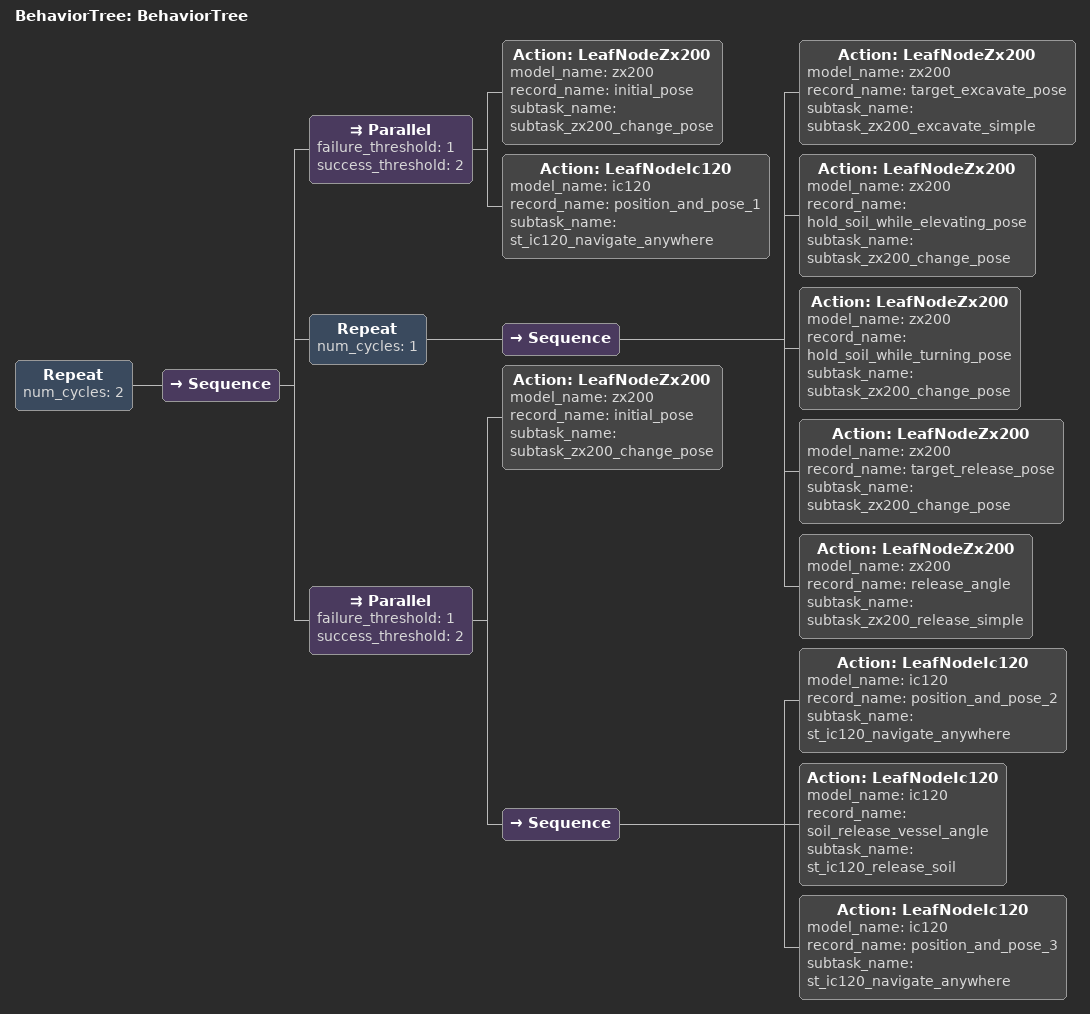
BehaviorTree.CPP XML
<?xml version="1.0"?>
<root main_tree_to_execute="BehaviorTree">
    <BehaviorTree ID="BehaviorTree">
        <Repeat num_cycles="2">
            <Sequence>
                <Parallel failure_threshold="1" success_threshold="2">
                    <Action  model_name="zx200" ID="LeafNodeZx200" record_name="initial_pose" subtask_name="subtask_zx200_change_pose"/>
                    <Action ID="LeafNodeIc120" model_name="ic120" record_name="position_and_pose_1" subtask_name="st_ic120_navigate_anywhere"/>
                </Parallel>
                <Repeat num_cycles="1">
                    <Sequence>
                        <Action  model_name="zx200" ID="LeafNodeZx200" record_name="target_excavate_pose" subtask_name="subtask_zx200_excavate_simple"/>
                        <Action  model_name="zx200" ID="LeafNodeZx200" record_name="hold_soil_while_elevating_pose" subtask_name="subtask_zx200_change_pose"/>
                        <Action  model_name="zx200" ID="LeafNodeZx200" record_name="hold_soil_while_turning_pose" subtask_name="subtask_zx200_change_pose"/>
                        <Action  model_name="zx200" ID="LeafNodeZx200" record_name="target_release_pose" subtask_name="subtask_zx200_change_pose"/>
                        <Action  model_name="zx200" ID="LeafNodeZx200" record_name="release_angle" subtask_name="subtask_zx200_release_simple"/>
                    </Sequence>
                </Repeat>
                <Parallel failure_threshold="1" success_threshold="2">
                    <Action  model_name="zx200" ID="LeafNodeZx200" record_name="initial_pose" subtask_name="subtask_zx200_change_pose"/>
                    <Sequence>
                        <Action ID="LeafNodeIc120" model_name="ic120" record_name="position_and_pose_2" subtask_name="st_ic120_navigate_anywhere"/>
                        <Action ID="LeafNodeIc120" model_name="ic120" record_name="soil_release_vessel_angle" subtask_name="st_ic120_release_soil"/>
                        <Action ID="LeafNodeIc120" model_name="ic120" record_name="position_and_pose_3" subtask_name="st_ic120_navigate_anywhere"/>
                    </Sequence>
                </Parallel>
            </Sequence>
        </Repeat>
    </BehaviorTree>
</root>
